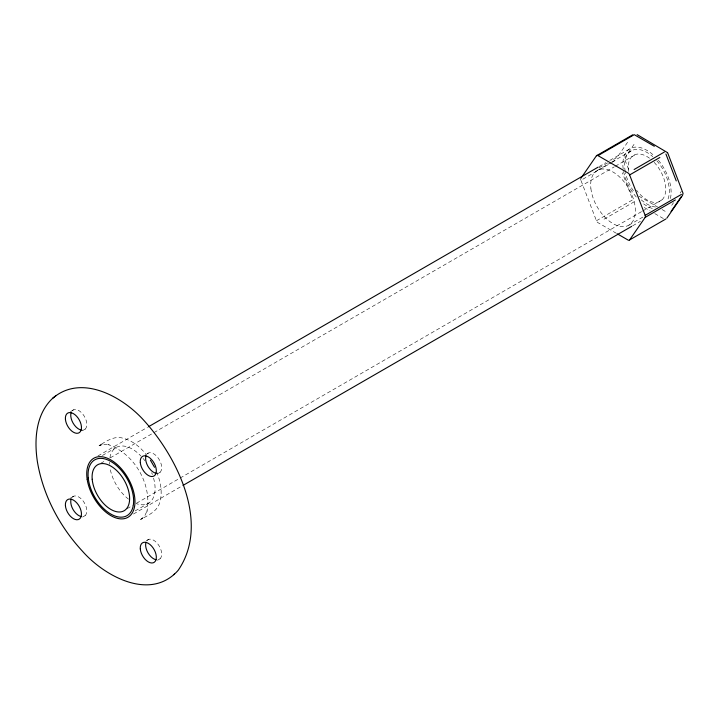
<?xml version="1.0" encoding="UTF-8"?>
<svg xmlns="http://www.w3.org/2000/svg" width="719" height="719" viewBox="0 0 719 719"><rect width="100%" height="100%" fill="white"/><g stroke="black" fill="none" stroke-linecap="round" stroke-linejoin="round"><path stroke-width="0.54" stroke-dasharray="3.6 2.7" d="M627.543 142.326L617.199 157.335L611.15 160.822M634.05 144.348L624.389 158.378L629.476 171.643M671.726 205.31L673.532 202.677M680.183 193.043L681.387 191.29M70.48 411.654L74.057 409.587M82.604 430.591L85.282 429.045M97.973 455.909L147.503 427.311M599.143 166.565L605.937 162.638M609.82 160.4L631.192 148.06M599.062 167.806L607.699 162.818M102.413 455.478L115.462 447.937M597.237 170.484L610.817 162.638M611.788 162.081L631.192 150.873M616.435 233.333L597.992 222.683A2.525 1.456 60 0 1 596.437 220.751L580.925 180.316L611.474 162.683M612.022 162.368L617.199 159.375M100.795 463.315L105.387 460.663M110.241 457.859L153.246 433.027M153.947 432.622L614.323 166.826M615.293 166.269L635.956 154.333M70.48 498.114L74.057 496.047M145.355 454.884L148.923 452.817M82.604 517.051L85.282 515.505M157.479 473.821L160.157 472.275M596.437 220.751L632.711 199.801L622.375 172.848M604.032 219.196L634.266 201.742M127.011 508.71L132.566 505.502M136.457 503.255L641.77 211.512M642.48 211.107L662.172 199.738M628.828 225.2L643.379 216.796M135.154 510.912L149.139 502.833M133.455 514.022L182.015 485.981M632.675 225.793L640.449 221.308M146.245 540.823L148.923 539.277M157.479 560.281L160.157 558.726M156.598 471.871C160.436 481.218 162.728 491.85 159.924 501.799C157.865 511.281 148.096 515.343 140.529 519.513L143.719 517.195L141.769 519.01L145.058 515.226L147.332 510.211L146.91 511.569C152.293 484.525 134.39 453.509 108.272 444.648L109.656 444.962L104.183 444.414L99.258 445.376L102.79 444.342L99.051 445.708C106.133 441.232 114.366 435.417 123.237 438.266C132.287 440.513 139.711 446.796 145.642 453.743M99.258 445.376L100.858 444.908M638.876 196.152L657.552 206.928M662.064 209.535L666.89 212.321M644.296 207.53L650.03 210.838M654.802 213.597L663.448 218.585M153.551 478.153A32.22 18.604 60 0 1 136.484 503.668M128.53 499.157A32.22 18.604 60 0 1 109.899 467.287M109.576 464.213A32.22 18.604 60 0 1 109.513 462.236M109.899 457.626A32.22 18.604 60 0 1 140.924 456.017M143.081 458.425A32.22 18.604 60 0 1 144.887 460.726M151.673 472.725A32.22 18.604 60 0 1 152.374 474.531M147.143 453.842A11.369 6.57 60 0 1 159.339 459.774A11.369 6.57 60 0 1 158.378 473.3M147.143 540.302A11.369 6.57 60 0 1 159.339 546.233A11.369 6.57 60 0 1 158.378 559.759M72.277 497.072A11.369 6.57 60 0 1 84.465 503.003A11.369 6.57 60 0 1 83.503 516.53M72.277 410.621A11.369 6.57 60 0 1 85.282 418.125A11.369 6.57 60 0 1 81.265 430.097M655.539 207A31.591 18.236 60 0 1 641.204 199.81M633.394 190.85A31.591 18.236 60 0 1 625.413 172.452M625.233 171.535A31.591 18.236 60 0 1 652.771 156.661M656.869 160.804A31.591 18.236 60 0 1 667.978 199.181M580.925 180.316A2.525 1.456 60 0 1 580.718 178.824M652.349 208.492A34.117 19.701 60 0 1 641.869 202.506M636.279 197.015A34.117 19.701 60 0 1 624.685 154.747A34.117 19.701 60 0 1 654.614 156.203M658.379 160.247A34.117 19.701 60 0 1 670.135 199.451M654.164 162.35A26.54 15.324 60 0 1 663.538 198.004A26.54 15.324 60 0 1 636.558 190.22M628.523 171.446A26.54 15.324 60 0 1 649.509 158.216M590.883 188.423A31.591 18.236 60 0 0 626.635 226.152A31.591 18.236 60 0 0 621.584 178.941A31.591 18.236 60 0 0 590.883 188.423"/><path stroke-width="1.08" d="M580.925 178.276L596.437 155.762L632.711 134.821M617.405 233.891L628.082 240.056A2.525 1.456 60 0 0 629.628 239.912L645.15 217.399L675.375 199.945M671.079 211.467L681.423 196.458M666.855 218.154L682.529 195.406L683.05 193.33L667.726 152.967M52.523 398.425C35.591 414.441 34.135 440.064 37.397 461.751C43.05 495.211 59.497 526.488 82.514 551.266C104.543 576.332 150.559 601.569 178.15 570.347C210.128 523.944 177.638 457.913 144.555 421.172C123.3 397.041 81.49 373.224 52.523 398.425L56.073 395.549M173.719 574.688L174.546 574.014M596.437 155.762A2.525 1.456 60 0 1 597.992 155.619L634.266 134.678L654.326 146.254M148.474 426.753L598.163 167.123M634.122 169.504L664.356 152.051M645.15 217.399A2.525 1.456 60 0 0 645.15 215.358L629.628 174.933L659.862 157.479M645.15 215.358L681.423 194.409M182.986 485.424L631.704 226.359M629.628 239.912L665.911 218.971M637.133 134.615L667.574 152.671M597.992 155.619L628.082 172.991A2.525 1.456 60 0 1 629.628 174.933M150.433 460.214L154.513 467.269M665.911 153.983L676.255 180.936M156.14 473.327A11.369 6.57 60 0 1 147.97 466.343A11.369 6.57 60 0 1 146.002 455.774M156.14 559.786A11.369 6.57 60 0 1 147.97 552.803A11.369 6.57 60 0 1 146.002 542.234M81.265 516.557A11.369 6.57 60 0 1 73.095 509.573A11.369 6.57 60 0 1 71.136 499.004M81.265 430.097A11.369 6.57 60 0 1 73.095 423.114A11.369 6.57 60 0 1 71.136 412.544M88.239 477.946A32.22 18.604 60 0 0 124.585 516.691A32.22 18.604 60 0 0 119.74 468.671A32.22 18.604 60 0 0 88.239 477.946M65.42 419.276A11.369 6.57 60 0 0 78.146 433.171A11.369 6.57 60 0 0 76.69 416.328A11.369 6.57 60 0 0 65.42 419.276M65.42 505.736A11.369 6.57 60 0 0 78.146 519.621A11.369 6.57 60 0 0 76.69 502.788A11.369 6.57 60 0 0 65.42 505.736M140.295 548.965A11.369 6.57 60 0 0 153.021 562.851A11.369 6.57 60 0 0 151.565 546.018A11.369 6.57 60 0 0 140.295 548.965M140.295 462.506A11.369 6.57 60 0 0 153.021 476.4A11.369 6.57 60 0 0 151.565 459.558A11.369 6.57 60 0 0 140.295 462.506M87.17 479.366A34.117 19.701 60 0 0 126.652 517.941A34.117 19.701 60 0 0 118.743 466.002A34.117 19.701 60 0 0 87.17 479.366M92.194 479.258A26.54 15.324 60 0 0 121.888 511.667A26.54 15.324 60 0 0 118.491 472.383A26.54 15.324 60 0 0 92.194 479.258"/></g></svg>
